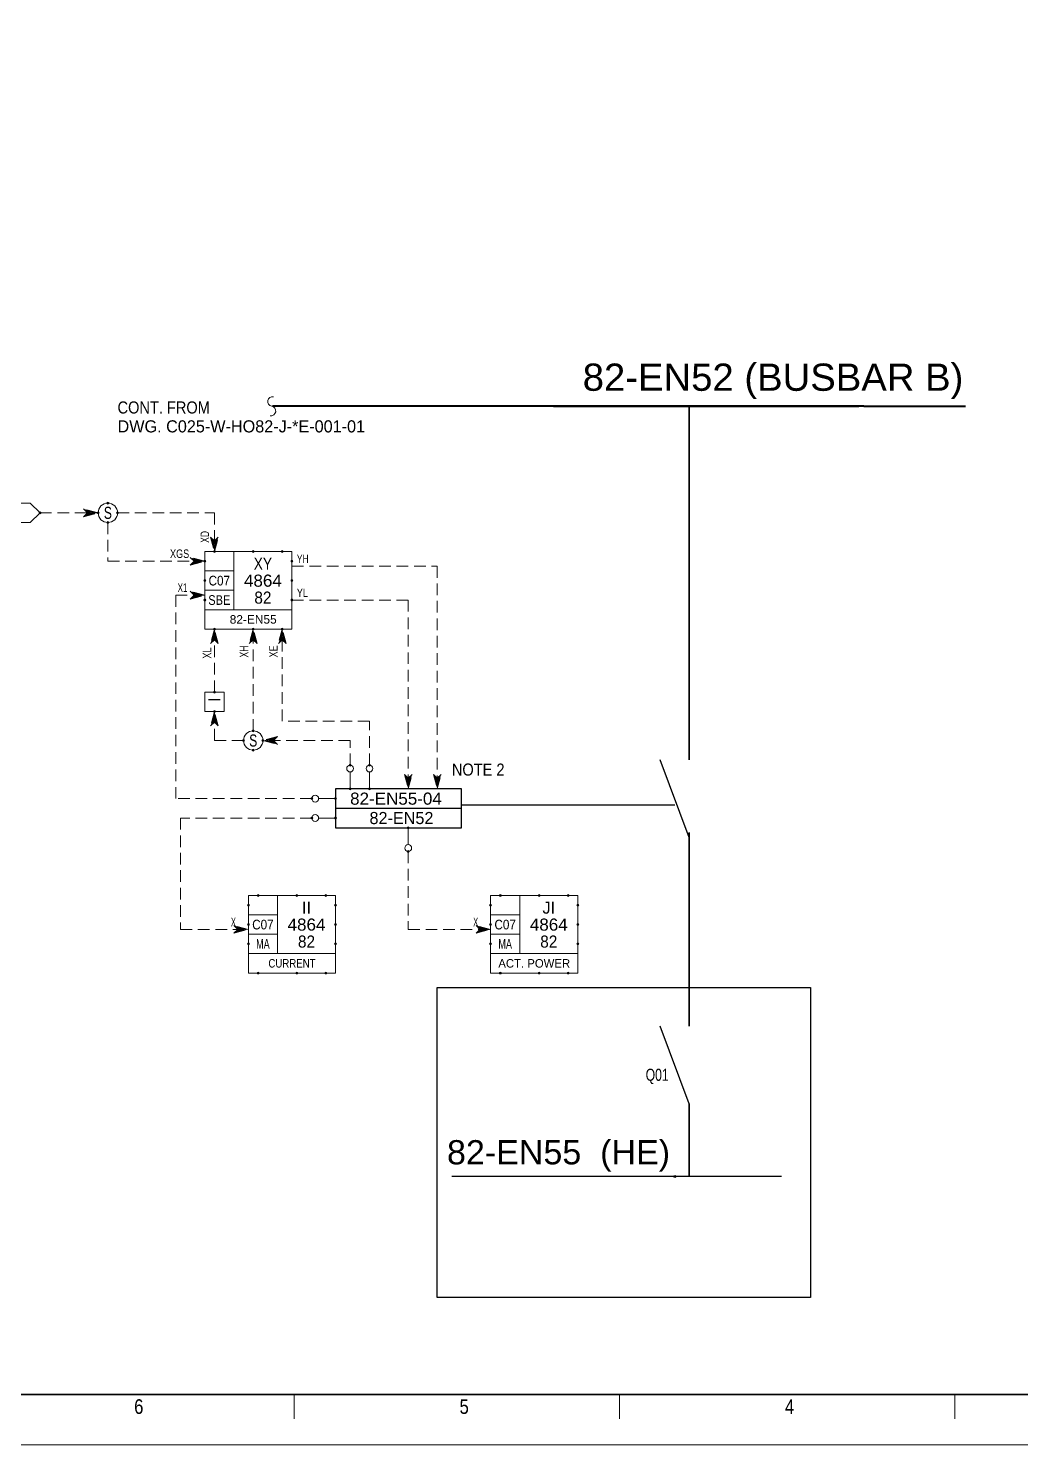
# Model space of a CAD drawing. Header units: millimetres. Extents: x 0 to 841, y 0 to 594.
# Drawn here: x 431.6 to 636.4, y 0 to 292.4 of the extents above; entities that cross this region are included whole.
import ezdxf
from ezdxf.enums import TextEntityAlignment as Align

# ---------------------------------------------------------------- set-up
doc = ezdxf.new("R2010")
doc.units = ezdxf.units.MM
doc.header["$LTSCALE"] = 0.8
doc.header["$PDMODE"] = 32
doc.header["$PDSIZE"] = 0.4
doc.linetypes.add('MEDIUM_DASHED', pattern=[4.5, 3, -1.5])
for name, color, linetype, lineweight in [('1', 7, 'Continuous', 13), ('12', 7, 'Continuous', 25), ('18', 7, 'Continuous', 25), ('46', 7, 'MEDIUM_DASHED', 13), ('47', 7, 'Continuous', 13), ('48', 7, 'Continuous', 13), ('9', 7, 'Continuous', 13)]:
    doc.layers.add(name, color=color, linetype=linetype, lineweight=lineweight)
doc.layers.add('45', color=7, linetype='Continuous')
doc.layers.add('50', color=7, linetype='Continuous')

msp = doc.modelspace()

# ---------------------------------------------------------------- linework, layer by layer
at = {"layer": '1', "lineweight": 35}
msp.add_line((648.9504, 10.3819), (10.3331, 10.3819), dxfattribs=at)
at = {"layer": '1'}
for p, q in [((486.4551, 10.3819), (486.4551, 5.348)), ((553.6134, 10.3819), (553.6134, 5.348)), ((622.7764, 10.3724), (622.7764, 5.348))]:
    msp.add_line(p, q, dxfattribs=at)
at = {"layer": '1', "linetype": 'MEDIUM_DASHED'}
for points in [[(448, 190.3622), (448, 182.3622), (468, 182.3622)], [(490.0992, 129.3622), (463, 129.3622), (463, 106.3622), (477, 106.3622)], [(510, 122.4606), (510, 106.3622), (527, 106.3622)]]:
    msp.add_lwpolyline(points, dxfattribs=at)
at = {"layer": '1'}
for centre, start, end in [((482, 215.3532), 80, 260), ((481.6527, 213.3836), 260, 80)]:
    msp.add_arc(centre, 1, start, end, dxfattribs=at)
at = {"layer": '12', "lineweight": 40}
for p, q in [((540, 214.3622), (598, 214.3622)), ((568, 214.3622), (603, 214.3622)), ((604, 214.3622), (625, 214.3622))]:
    msp.add_line(p, q, dxfattribs=at)
at = {"layer": '12', "lineweight": 35}
for p, q in [((568, 141.3622), (568, 214.3622)), ((568, 196.3622), (568, 141.3622)), ((568, 126.3622), (568, 86.3622)), ((568, 70.3622), (568, 55.3622))]:
    msp.add_line(p, q, dxfattribs=at)
at = {"layer": '12'}
for p, q in [((568, 125.3622), (562, 141.3622)), ((495, 131.3622), (521, 131.3622)), ((495, 131.3622), (521, 131.3622)), ((495, 127.3622), (521, 127.3622)), ((495, 127.3622), (521, 127.3622)), ((568, 70.3622), (562, 86.3622)), ((587, 55.3622), (519, 55.3622))]:
    msp.add_line(p, q, dxfattribs=at)
at = {"layer": '12', "lineweight": 13}
for p, q in [((495, 131.3622), (521, 131.3622)), ((495, 131.3622), (521, 131.3622)), ((495, 127.3622), (521, 127.3622))]:
    msp.add_line(p, q, dxfattribs=at)
at = {"layer": '12', "lineweight": 40}
msp.add_lwpolyline([(604, 214.3622), (564, 214.3622), (482, 214.3622)], dxfattribs=at)
at = {"layer": '12', "lineweight": 13}
msp.add_lwpolyline([(521, 127.3622), (521, 135.3622), (495, 135.3622), (495, 127.3622)], dxfattribs=at)
msp.add_lwpolyline([(521, 127.3622), (521, 135.3622), (495, 135.3622), (495, 127.3622)], dxfattribs=at)
at = {"layer": '12'}
msp.add_lwpolyline([(521, 127.3622), (521, 135.3622), (495, 135.3622), (495, 127.3622)], dxfattribs=at)
msp.add_lwpolyline([(521, 127.3622), (521, 135.3622), (495, 135.3622), (495, 127.3622)], dxfattribs=at)
msp.add_point((565, 55.3622), dxfattribs=at)
at = {"layer": '18'}
msp.add_line((565, 132), (521, 132), dxfattribs=at)
msp.add_lwpolyline([(516, 94.3622), (593, 94.3622), (593, 30.3622), (516, 30.3622)], close=True, dxfattribs=at)
at = {"layer": '46'}
for p, q in [((434, 192.3622), (446, 192.3622)), ((478, 147.3622), (478, 168.3622))]:
    msp.add_line(p, q, dxfattribs=at)
for points in [[(446, 192.3622), (443, 193.1622), (443.8, 192.3622), (443, 191.5622)], [(445.6, 192.3622), (443.4, 192.9622), (444, 192.3622), (443.4, 191.7622)], [(445.2, 192.3622), (443.8, 192.7622), (444.2, 192.3622), (443.8, 191.9622)], [(444.8, 192.3622), (444.2, 192.5622), (444.4, 192.3622), (444.2, 192.1622)], [(470, 184.3622), (470.8, 187.3622), (470, 186.5622), (469.2, 187.3622)], [(470, 184.7622), (470.6, 186.9622), (470, 186.3622), (469.4, 186.9622)], [(470, 185.1622), (470.4, 186.5622), (470, 186.1622), (469.6, 186.5622)], [(470, 185.5622), (470.2, 186.1622), (470, 185.9622), (469.8, 186.1622)], [(468, 182.3622), (465, 183.1622), (465.8, 182.3622), (465, 181.5622)], [(467.6, 182.3622), (465.4, 182.9622), (466, 182.3622), (465.4, 181.7622)], [(467.2, 182.3622), (465.8, 182.7622), (466.2, 182.3622), (465.8, 181.9622)], [(466.8, 182.3622), (466.2, 182.5622), (466.4, 182.3622), (466.2, 182.1622)], [(468, 175.3622), (465, 176.1622), (465.8, 175.3622), (465, 174.5622)], [(467.6, 175.3622), (465.4, 175.9622), (466, 175.3622), (465.4, 174.7622)], [(467.2, 175.3622), (465.8, 175.7622), (466.2, 175.3622), (465.8, 174.9622)], [(466.8, 175.3622), (466.2, 175.5622), (466.4, 175.3622), (466.2, 175.1622)], [(470, 167.9622), (469.4, 165.7622), (470, 166.3622), (470.6, 165.7622)], [(470, 167.5622), (469.6, 166.1622), (470, 166.5622), (470.4, 166.1622)], [(470, 167.1622), (469.8, 166.5622), (470, 166.7622), (470.2, 166.5622)], [(478, 168.3622), (477.2, 165.3622), (478, 166.1622), (478.8, 165.3622)], [(478, 167.9622), (477.4, 165.7622), (478, 166.3622), (478.6, 165.7622)], [(478, 167.5622), (477.6, 166.1622), (478, 166.5622), (478.4, 166.1622)], [(478, 167.1622), (477.8, 166.5622), (478, 166.7622), (478.2, 166.5622)], [(484, 168.3622), (483.2, 165.3622), (484, 166.1622), (484.8, 165.3622)], [(484, 167.9622), (483.4, 165.7622), (484, 166.3622), (484.6, 165.7622)], [(484, 167.5622), (483.6, 166.1622), (484, 166.5622), (484.4, 166.1622)], [(484, 167.1622), (483.8, 166.5622), (484, 166.7622), (484.2, 166.5622)], [(470, 150.9622), (469.4, 148.7622), (470, 149.3622), (470.6, 148.7622)], [(470, 150.5622), (469.6, 149.1622), (470, 149.5622), (470.4, 149.1622)], [(470, 150.1622), (469.8, 149.5622), (470, 149.7622), (470.2, 149.5622)], [(480, 145.3622), (483, 144.5622), (482.2, 145.3622), (483, 146.1622)], [(480.4, 145.3622), (482.6, 144.7622), (482, 145.3622), (482.6, 145.9622)], [(480.8, 145.3622), (482.2, 144.9622), (481.8, 145.3622), (482.2, 145.7622)], [(481.2, 145.3622), (481.8, 145.1622), (481.6, 145.3622), (481.8, 145.5622)], [(510, 135.3622), (510.8, 138.3622), (510, 137.5622), (509.2, 138.3622)], [(510, 135.3622), (510.8, 138.3622), (510, 137.5622), (509.2, 138.3622)], [(510, 135.7622), (510.6, 137.9622), (510, 137.3622), (509.4, 137.9622)], [(510, 135.7622), (510.6, 137.9622), (510, 137.3622), (509.4, 137.9622)], [(510, 136.1622), (510.4, 137.5622), (510, 137.1622), (509.6, 137.5622)], [(510, 136.1622), (510.4, 137.5622), (510, 137.1622), (509.6, 137.5622)], [(516, 135.3622), (516.8, 138.3622), (516, 137.5622), (515.2, 138.3622)], [(516, 135.7622), (516.6, 137.9622), (516, 137.3622), (515.4, 137.9622)], [(516, 136.1622), (516.4, 137.5622), (516, 137.1622), (515.6, 137.5622)], [(510, 136.5622), (510.2, 137.1622), (510, 136.9622), (509.8, 137.1622)], [(510, 136.5622), (510.2, 137.1622), (510, 136.9622), (509.8, 137.1622)], [(516, 136.5622), (516.2, 137.1622), (516, 136.9622), (515.8, 137.1622)], [(477, 106.3622), (474, 107.1622), (474.8, 106.3622), (474, 105.5622)], [(476.6, 106.3622), (474.4, 106.9622), (475, 106.3622), (474.4, 105.7622)], [(476.2, 106.3622), (474.8, 106.7622), (475.2, 106.3622), (474.8, 105.9622)], [(475.8, 106.3622), (475.2, 106.5622), (475.4, 106.3622), (475.2, 106.1622)], [(527, 106.3622), (524, 107.1622), (524.8, 106.3622), (524, 105.5622)], [(526.6, 106.3622), (524.4, 106.9622), (525, 106.3622), (524.4, 105.7622)], [(526.2, 106.3622), (524.8, 106.7622), (525.2, 106.3622), (524.8, 105.9622)], [(525.8, 106.3622), (525.2, 106.5622), (525.4, 106.3622), (525.2, 106.1622)]]:
    msp.add_lwpolyline(points, close=True, dxfattribs=at)
for points in [[(450, 192.3622), (470, 192.3622), (470, 184.3622)], [(486, 181.3622), (516, 181.3622), (516, 135.3622)], [(490.0992, 133.3622), (462, 133.3622), (462, 175.3622), (468, 175.3622)], [(486, 174.3622), (510, 174.3622), (510, 135.3622)], [(470, 155.3622), (470, 168.3622), (469.2, 165.3622), (470, 166.1622), (470.8, 165.3622), (470, 168.3622)], [(502, 140.2638), (502, 149.3622), (484, 149.3622), (484, 168.3622)], [(476, 145.3622), (470, 145.3622), (470, 151.3622), (469.2, 148.3622), (470, 149.1622), (470.8, 148.3622), (470, 151.3622)], [(498, 140.2638), (498, 145.3622), (480, 145.3622)]]:
    msp.add_lwpolyline(points, dxfattribs=at)
at = {"layer": '47'}
for p, q in [((498, 135.3622), (498, 138.8622)), ((502, 135.3622), (502, 138.8622)), ((495, 133.3622), (491.5, 133.3622)), ((495, 129.3622), (491.5, 129.3622)), ((510, 127.3622), (510, 123.8622))]:
    msp.add_line(p, q, dxfattribs=at)
for centre in [(498, 139.5637), (502, 139.5637), (490.7989, 133.3621), (490.7989, 129.3621), (510, 123.161)]:
    msp.add_circle(centre, 0.7, dxfattribs=at)
for p in [(498, 140.2622), (502, 140.2622), (498, 135.3622), (502, 135.3622), (490.1, 133.3622), (495, 133.3622), (490.1, 129.3622), (495, 129.3622), (510, 127.3622), (510, 122.4622)]:
    msp.add_point(p, dxfattribs=at)
at = {"layer": '48'}
for p, q in [((474, 184.3622), (474, 172.3622)), ((468, 180.3622), (474, 180.3622)), ((468, 176.3622), (474, 176.3622)), ((483, 113.3622), (483, 101.3622)), ((533, 113.3622), (533, 101.3622)), ((477, 109.3622), (483, 109.3622)), ((527, 109.3622), (533, 109.3622)), ((477, 105.3622), (483, 105.3622)), ((527, 105.3622), (533, 105.3622))]:
    msp.add_line(p, q, dxfattribs=at)
for points in [[(434, 192.3622), (432, 190.3622), (416, 190.3622), (414, 192.3622), (416, 194.3622), (432, 194.3622)], [(468, 184.3622), (486, 184.3622), (486, 172.3622), (468, 172.3622)], [(468, 151.3622), (468, 155.3622), (472, 155.3622), (472, 151.3622)], [(477, 113.3622), (495, 113.3622), (495, 101.3622), (477, 101.3622)], [(527, 113.3622), (545, 113.3622), (545, 101.3622), (527, 101.3622)]]:
    msp.add_lwpolyline(points, close=True, dxfattribs=at)
for points in [[(468, 172.3622), (468, 168.3622), (486, 168.3622), (486, 172.3622)], [(477, 101.3622), (477, 97.3622), (495, 97.3622), (495, 101.3622)], [(527, 101.3622), (527, 97.3622), (545, 97.3622), (545, 101.3622)]]:
    msp.add_lwpolyline(points, dxfattribs=at)
for centre in [(448, 192.3624), (478, 145.3624)]:
    msp.add_circle(centre, 2, dxfattribs=at)
for p in [(448, 194.3622), (434, 192.3622), (446, 192.3622), (448, 190.3622), (450, 192.3622), (470, 184.3622), (478, 184.3622), (484, 184.3622), (468, 182.3622), (486, 182.3622), (468, 178.3622), (486, 178.3622), (468, 174.3622), (486, 174.3622), (470, 168.3622), (478, 168.3622), (484, 168.3622), (470, 155.3622), (470, 151.3622), (478, 147.3622), (476, 145.3622), (478, 143.3622), (480, 145.3622), (477, 111.3622), (479, 113.3622), (487, 113.3622), (493, 113.3622), (495, 111.3622), (527, 111.3622), (529, 113.3622), (537, 113.3622), (543, 113.3622), (545, 111.3622), (477, 107.3622), (495, 107.3622), (527, 107.3622), (545, 107.3622), (477, 103.3622), (495, 103.3622), (527, 103.3622), (545, 103.3622), (479, 97.3622), (487, 97.3622), (493, 97.3622), (529, 97.3622), (537, 97.3622), (543, 97.3622)]:
    msp.add_point(p, dxfattribs=at)
at = {"layer": '9'}
msp.add_lwpolyline([(0, 0), (841, 0), (841, 594), (0, 594)], close=True, dxfattribs=at)

# ---------------------------------------------------------------- texts
at = {"layer": '1', "width": 0.9}
msp.add_text('CONT. FROM ', height=2.5, dxfattribs=at).set_placement((450, 212.8614))
at = {"layer": '1'}
msp.add_text('DWG. C025-W-HO82-J-*E-001-01', height=2.5, dxfattribs=at).set_placement((450, 208.9606))
at = {"layer": '1', "width": 0.85}
for s, p in [('6', (454.3846, 6.3543)), ('5', (521.5429, 6.3543)), ('4', (588.7012, 6.3543))]:
    msp.add_text(s, height=3.02, dxfattribs=at).set_placement(p, align=Align.CENTER)
at = {"layer": '12'}
for s, height, width, p in [('82-EN52 (BUSBAR B)', 5.625, 1.05, (546, 217.5488)), ('NOTE 2', 2.5, 0.9, (519, 138.111)), ('82-EN55-04', 2.5, 1.05, (498, 132.111)), ('Q01', 2.5, 0.75, (559, 75.111)), ('82-EN55  (HE)', 5, 1.05, (518, 57.8614))]:
    msp.add_text(s, height=height, dxfattribs=dict(at, width=width)).set_placement(p)
msp.add_text('82-EN52', height=2.5, dxfattribs=at).set_placement((502, 128.111))
at = {"layer": '45'}
for s, width, p in [('XD', 0.75, (468.8748, 186.1724)), ('XL', 0.8, (469.3472, 162.2669)), ('XH', 0.75, (476.985, 162.5031)), ('XE', 0.8, (483.048, 162.5031))]:
    msp.add_text(s, height=1.75, rotation=90, dxfattribs=dict(at, width=width)).set_placement(p)
for s, width, p in [('XGS', 0.8, (460.8346, 183.0457)), ('YH', 0.75, (487, 181.9866)), ('X1', 0.7, (462.4094, 176.0299)), ('YL', 0.8, (487, 174.9866)), ('X', 0.6, (473.4094, 107.0299)), ('X', 0.6, (523.4094, 107.0299))]:
    msp.add_text(s, height=1.75, dxfattribs=dict(at, width=width)).set_placement(p)
at = {"layer": '50'}
for s, height, width, p in [('S', 2.5, 0.75, (448.0004, 191.111)), ('XY', 2.5, 0.85, (479.9996, 180.611)), ('C07', 2, 0.9, (471, 177.3614)), ('4864', 2.5, 1.05, (480, 177.111)), ('82', 2.5, 0.95, (479.9996, 173.611)), ('SBE', 2, 0.85, (470.9996, 173.3614)), ('82-EN55', 1.75, 1.05, (478, 169.4866)), ('S', 2.5, 0.75, (478.0004, 144.111)), ('C07', 2, 0.9, (480, 106.3614)), ('4864', 2.5, 1.05, (489, 106.111)), ('C07', 2, 0.9, (530, 106.3614)), ('4864', 2.5, 1.05, (539, 106.111)), ('MA', 2, 0.7, (480, 102.3614)), ('82', 2.5, 0.95, (488.9996, 102.611)), ('MA', 2, 0.7, (530, 102.3614)), ('82', 2.5, 0.95, (538.9996, 102.611)), ('CURRENT', 1.75, 0.85, (486, 98.4866))]:
    msp.add_text(s, height=height, dxfattribs=dict(at, width=width)).set_placement(p, align=Align.CENTER)
at = {"layer": '50', "width": 0.9}
msp.add_text('I', height=2.5, rotation=90, dxfattribs=at).set_placement((471.2488, 153.7748), align=Align.CENTER)
at = {"layer": '50'}
for s, height, p in [('II', 2.5, (488.9996, 109.611)), ('JI', 2.5, (538.9996, 109.611)), ('ACT. POWER', 1.75, (536, 98.4866))]:
    msp.add_text(s, height=height, dxfattribs=at).set_placement(p, align=Align.CENTER)

doc.saveas('drawing.dxf')
